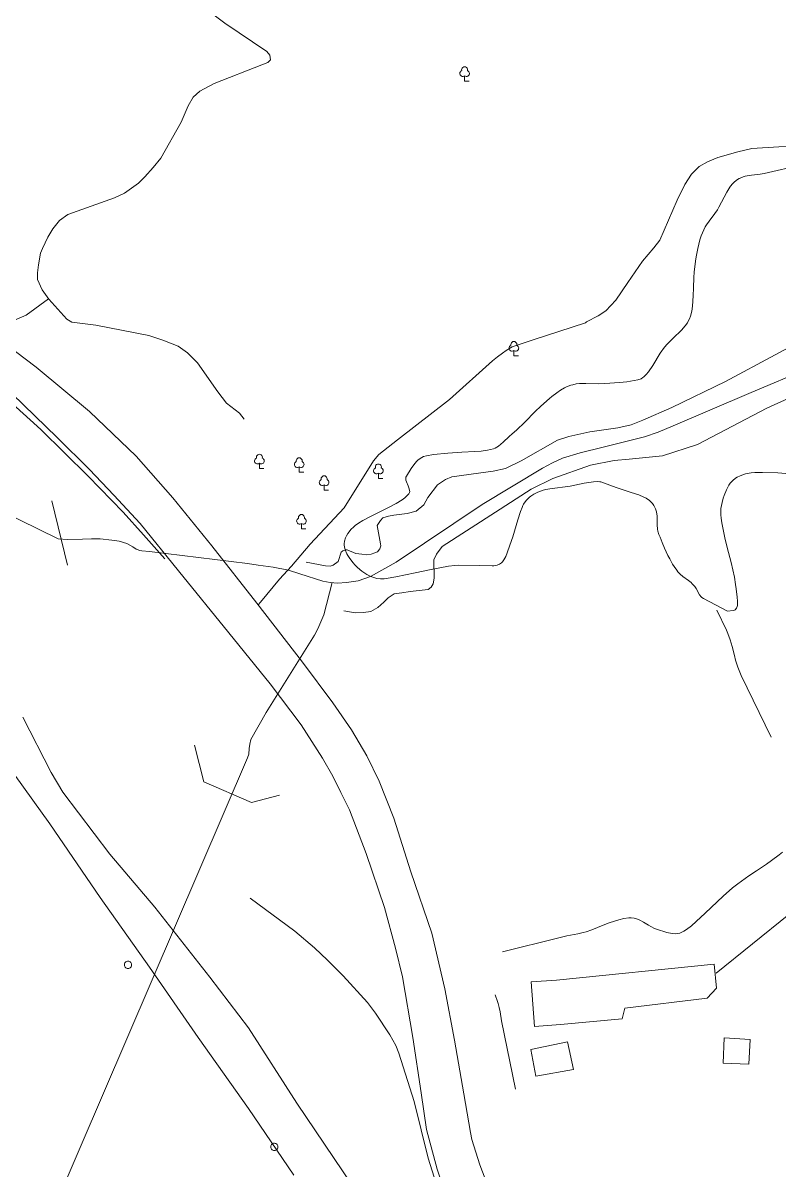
# Model space of a CAD drawing. Header units: millimetres. Extents: x 10 to 1007146, y 455139 to 1110758.
# Drawn here: x 503388.85 to 503397.57, y 555397.35 to 555410.57 of the extents above; entities that cross this region are included whole.
import ezdxf

# ---------------------------------------------------------------- set-up
doc = ezdxf.new("R2010")
doc.units = ezdxf.units.MM
doc.header["$LTSCALE"] = 10
for name, color, linetype, lineweight in [('Hceau', 152, 'Continuous', 0), ('OACCIDENT', 5, 'Continuous', 0), ('P_ROUTE', 1, 'Continuous', 0), ('PBDUR', 1, 'Continuous', 0), ('PISTE', 1, 'Continuous', 0), ('PMUR', 4, 'Continuous', 0), ('PREGARD', 7, 'Continuous', 0), ('PVCLOTURE', 70, 'Continuous', 0), ('Varbre', 70, 'Continuous', 0), ('Vbrousailles', 70, 'Continuous', 0), ('Vforet', 70, 'Continuous', 0)]:
    doc.layers.add(name, color=color, linetype=linetype, lineweight=lineweight)

# ---------------------------------------------------------------- blocks, each defined once
blk = doc.blocks.new('PT_COTE_90')
at = {"color": 0, "linetype": 'ByBlock', "flags": 128}
blk.add_lwpolyline([(-28.429668, 24.457168), (-22.724495, 29.831684), (-16.024326, 33.901743), (-8.6245, 36.492704), (-0.8462780000000001, 37.491798), (6.96316, 36.84812700000001), (14.47522, 34.593737), (21.348963, 30.830655), (27.292359, 25.717765), (32.043869, 19.480061), (35.391395, 12.392342), (37.198282, 4.763434999999999), (37.37238499999999, -3.076757), (35.915955, -10.780607), (32.892504, -18.013615), (28.426802, -24.454403), (22.725419, -29.83218), (16.021989, -33.906029), (8.625424, -36.4932), (0.847202, -37.492293), (-6.966025999999999, -36.845362), (-14.474296, -34.594232), (-21.351829, -30.82789), (-27.295225, -25.715), (-32.042945, -19.480557), (-35.394261, -12.389576), (-37.197357, -4.763930999999999), (-37.37146, 3.076261), (-35.918292, 10.776321), (-32.89158, 18.013119)], close=True, dxfattribs=at)
blk = doc.blocks.new('a_i_b_169')
at = {"layer": 'Varbre', "color": 70, "linetype": 'Continuous', "lineweight": 0, "flags": 128}
blk.add_lwpolyline([(186.542538, 0.000518), (0, 0), (7.3e-05, 213.192155)], dxfattribs=at)
at = {"layer": 'Varbre', "color": 70, "linetype": 'Continuous', "lineweight": 0}
for centre, radius, start, end in [((-0.000617, 461.8737860000001), 124.4033794897658, 344.52592, 195.330408), ((-74.071781, 313.257725), 124.4980238706148, 111.637039, 306.510073), ((74.375888, 312.909383), 124.3997082369691, 233.281948, 68.53724)]:
    blk.add_arc(centre, radius, start, end, dxfattribs=at)

msp = doc.modelspace()

# ---------------------------------------------------------------- linework, layer by layer
at = {"layer": 'Hceau', "color": 0}
for points in [[(503380.3883546831, 555408.9722321469, 5.151780091075492), (503389.254871483, 555404.6208283717, 4.803952527669777), (503389.3564681001, 555404.6119356048, 4.795670895030836), (503389.5354387952, 555404.6177023764, 4.770825997114014), (503389.6375920254, 555404.6226188282, 4.745981211133836), (503389.7369335277, 555404.6200976585, 4.729417945855954), (503389.871019787, 555404.6049378028, 4.712854792514717), (503389.9574448833, 555404.5941058054, 4.712854792514717), (503390.0444311216, 555404.5656481949, 4.712854792514717), (503390.1135233566, 555404.5303267172, 4.704573159875777), (503390.152749, 555404.5036858828, 4.704573159875777), (503390.1663756956, 555404.4981377767, 4.704573159875777), (503390.1923225427, 555404.4858338925, 4.704573159875777), (503390.2173602366, 555404.4823666653, 4.704573159875777), (503390.3051415929, 555404.4739979374, 4.704573159875777), (503391.436221867, 555404.3378655305, 4.538940954843538), (503391.5603885627, 555404.3192788719, 4.522377689565656), (503391.7309665025, 555404.2938855343, 4.514096056926715), (503391.9075442817, 555404.2607053346, 4.505814536224419), (503392.0383729599, 555404.2191898589, 4.489251270946537), (503392.3037597047, 555404.1347570738, 4.472688005668656), (503392.3901341285, 555404.1176100549, 4.456124852327418), (503392.4756969265, 555404.1118314834, 4.447843219688477), (503392.5769245804, 555404.1193132284, 4.447843219688477), (503392.7113038368, 555404.1356099428, 4.439561587049536), (503392.8546360272, 555404.1868380669, 4.439561587049536), (503393.151554499, 555404.3519864478, 4.414716801069358), (503394.1434021615, 555405.0155693872, 4.348463851894476), (503394.8362389512, 555405.4345000004, 4.331900698553239), (503394.9526237698, 555405.4970259577, 4.331900698553239), (503395.0699225575, 555405.5506782073, 4.331900698553239), (503395.2716126622, 555405.6140390142, 4.330192769232363), (503395.5359912306, 555405.6785389774, 4.336726623105008), (503396.0133476896, 555405.7949050525, 4.313629503954482), (503396.1729136288, 555405.8487368322, 4.282211014656239), (503396.3429609747, 555405.9231404577, 4.282211014656239), (503397.2159494525, 555406.2942991952, 4.232521330759238), (503397.926674519, 555406.5958119854, 4.166268493521)], [(503388.9458536444, 555396.29811754, 4.802244598348902), (503391.4379459885, 555402.0956543357, 4.562077923439484), (503391.4510279394, 555402.1392442484, 4.562077923439484), (503391.4535681406, 555402.2033991395, 4.562077923439484), (503391.4619592584, 555402.2559892954, 4.562077923439484), (503391.4741300401, 555402.308433439, 4.562077923439484), (503391.6516739622, 555402.61780105, 4.562077923439484), (503392.2094180304, 555403.5109177647, 4.487543341625662), (503392.2476827223, 555403.5850314785, 4.479261820923365), (503392.3157913249, 555403.7436631098, 4.462698555645483), (503392.413796538, 555404.1160119525, 4.437853769665305)]]:
    msp.add_polyline3d(points, dxfattribs=at)
at = {"layer": 'OACCIDENT', "color": 0}
for points in [[(503384.3731615975, 555409.0493113002, 6.038261451229993), (503385.4529411653, 555408.4843644925, 5.764968245764813), (503386.0392268886, 555408.1771045849, 5.632462459351692), (503386.6975495275, 555407.7998458998, 5.499956672938572), (503387.2418327472, 555407.4392840373, 5.408859049720157), (503387.7588553826, 555407.0198861912, 5.292916416648273), (503388.3979372283, 555406.4712813676, 5.127284211616035), (503389.0540192693, 555405.8796546577, 5.052749741738856), (503389.6000773627, 555405.3432269176, 4.953370373944856), (503390.0013726434, 555404.9293673607, 4.878835904067677), (503390.2378738156, 555404.6674953244, 4.812583066829439), (503390.4824987249, 555404.3903603399, 4.796019801551559)], [(503392.1126894313, 555404.3517884111, 4.531008228725319), (503392.3369889822, 555404.3092210453, 4.514445075384081), (503392.3886231403, 555404.3059947232, 4.514445075384081), (503392.4231075916, 555404.3160238593, 4.514445075384081), (503392.4817276743, 555404.3616812516, 4.50616344274514), (503392.5162177914, 555404.4674888663, 4.497881810106199), (503392.5345138686, 555404.4831753868, 4.497881810106199), (503392.5690480355, 555404.4944629185, 4.497881810106199), (503392.5841750858, 555404.4938869291, 4.497881810106199), (503392.6847875955, 555404.4522484767, 4.497881810106199), (503392.7526101277, 555404.4433647703, 4.497881810106199), (503392.8117082118, 555404.4373337743, 4.497881810106199), (503392.8611701186, 555404.4430119582, 4.497881810106199), (503392.9059883334, 555404.4589487808, 4.497881810106199), (503392.9355799546, 555404.4729450254, 4.497881810106199), (503392.9608267375, 555404.5047501703, 4.497881810106199), (503392.9723566989, 555404.540858231, 4.497881810106199), (503392.970732551, 555404.5636045287, 4.497881810106199), (503392.9311028548, 555404.7743145105, 4.497881810106199), (503392.9700021347, 555404.8320649264, 4.497881810106199), (503392.9977203582, 555404.8625156027, 4.497881810106199), (503393.0604360295, 555404.8840723409, 4.497881810106199), (503393.1239636627, 555404.8942558183, 4.497881810106199), (503393.2774914631, 555404.9136149036, 4.489600177467258), (503393.3795843037, 555404.9412336693, 4.489600177467258), (503393.4707656123, 555405.0121163457, 4.489600177467258), (503393.5171140976, 555405.098568782, 4.489600177467258), (503393.6250523821, 555405.24190765, 4.497881810106199), (503393.7209272104, 555405.3037898595, 4.497881810106199), (503393.7903444493, 555405.3351733562, 4.497881810106199), (503394.1000706892, 555405.3775705285, 4.489600177467258), (503394.2688749106, 555405.4001285871, 4.473037024126022), (503394.4115058996, 555405.4312447769, 4.46475539148708), (503394.590515012, 555405.5202074553, 4.439910493570258), (503395.0102226914, 555405.757535811, 4.423347340229021), (503395.1406465191, 555405.799198858, 4.423347340229021), (503395.38264977, 555405.8529964159, 4.41506570759008), (503395.7064417364, 555405.8998989937, 4.406784074951139), (503395.8594066008, 555405.9369228698, 4.41506570759008), (503395.9927502056, 555405.9885566725, 4.41506570759008), (503396.3280925197, 555406.1358392071, 4.41506570759008), (503396.9484035121, 555406.433582562, 4.381939288970961), (503398.0913474848, 555407.0491716741, 4.299123186454842)], [(503392.5479321041, 555403.7910494143, 4.531008228725319), (503392.6769883851, 555403.7684768415, 4.531008228725319), (503392.774237626, 555403.7710506442, 4.531008228725319), (503392.8567684001, 555403.7842631241, 4.531008228725319), (503392.9405441938, 555403.8289131059, 4.531008228725319), (503393.0074306131, 555403.8931006741, 4.531008228725319), (503393.0573427214, 555403.9428251786, 4.531008228725319), (503393.1284213611, 555403.9854424282, 4.531008228725319), (503393.2147811789, 555403.999767739, 4.531008228725319), (503393.3099591674, 555404.0137554511, 4.531008228725319), (503393.5178021151, 555404.0372831777, 4.514445075384081), (503393.5542202747, 555404.0648551725, 4.514445075384081), (503393.5771299903, 555404.1017600843, 4.514445075384081), (503393.5872781172, 555404.1668605258, 4.514445075384081), (503393.5842573215, 555404.377296262, 4.50616344274514), (503393.6147107503, 555404.4453974856, 4.50616344274514), (503393.6824437919, 555404.5309624432, 4.50616344274514), (503394.2962455885, 555404.9293626496, 4.46475539148708), (503394.7065902977, 555405.191980248, 4.439910493570258), (503394.9563590863, 555405.3184332292, 4.406784074951139), (503395.3926548084, 555405.4717489159, 4.36537602369308), (503395.664729934, 555405.5243024691, 4.357094391054138), (503395.8356916662, 555405.5404264623, 4.357094391054138), (503396.2194855852, 555405.5786277525, 4.381939288970961), (503396.6245513616, 555405.7079509029, 4.398502442312198), (503397.4221115879, 555406.1270227229, 4.481318544828317), (503398.2468530159, 555406.4997153354, 4.473037024126022)], [(503392.6443137242, 555397.1724067375, 6.104514288468231), (503392.003200757, 555398.1154696498, 6.096232655829289), (503391.4480054367, 555398.9837757469, 6.104514288468231), (503391.0030703207, 555399.570373047, 6.121077553746112), (503390.3677216133, 555400.3746605938, 6.096232655829289), (503389.8486895354, 555400.9868431876, 6.071387869849111), (503389.3074633871, 555401.7022998562, 6.071387869849111), (503389.1737732438, 555401.9287640018, 6.06310623721017), (503388.8444420618, 555402.5663601877, 6.05482460457123)], [(503393.7298077397, 555396.8129347416, 5.748405092423575), (503393.5206537334, 555397.4830307293, 5.665588989907455), (503393.3571495339, 555398.1351799332, 5.607617673371514), (503393.1823057567, 555398.6928957185, 5.599336040732574), (503393.1457355315, 555398.7832415793, 5.599336040732574), (503393.0790857831, 555398.906076544, 5.607617673371514), (503392.9120130123, 555399.1543278378, 5.615899306010456), (503392.8203093049, 555399.2781488406, 5.607617673371514), (503392.537661868, 555399.5860460349, 5.615899306010456), (503392.3603491039, 555399.7658292662, 5.624180826712752), (503392.2104124079, 555399.908220922, 5.615899306010456), (503391.9807835304, 555400.0975764474, 5.615899306010456), (503391.4665059831, 555400.4809575446, 5.615899306010456)]]:
    msp.add_polyline3d(points, dxfattribs=at)
at = {"layer": 'P_ROUTE', "color": 0, "linetype": 'Continuous', "lineweight": 0}
msp.add_polyline3d([(503388.6591290222, 555402.0334249523, 6.07657120810658), (503389.1588045846, 555401.3360595553, 6.084966456439628), (503389.7372531099, 555400.4891219257, 6.093361704772676), (503390.3073534229, 555399.6843697812, 6.110152201438773), (503390.8672003479, 555398.8736452571, 6.101756953105724), (503391.4467991511, 555398.0557840425, 6.101756953105724), (503391.9701111256, 555397.2883389331, 6.11854744977182)], dxfattribs=at)
at = {"layer": 'PBDUR', "color": 0, "lineweight": 13}
msp.add_polyline3d([(503395.0435718765, 555399.0248271154, 5.90027099311257), (503394.7454061854, 555398.9991203562, 5.90027099311257), (503394.7063866872, 555399.5141130271, 5.90027099311257), (503394.9979457163, 555399.5346067278, 5.90027099311257), (503394.9979457163, 555399.5346067278, 5.959037731443907), (503396.8174152892, 555399.7195736456, 5.959037731443907), (503396.8439448036, 555399.4431059285, 5.959037731443907), (503396.7351488379, 555399.3278961141, 5.959037731443907), (503395.7860444996, 555399.2109631873, 5.967432979776955), (503395.7556119746, 555399.0890340953, 5.967432979776955), (503395.0435718765, 555399.0248271154, 5.967432979776955)], close=True, dxfattribs=at)
for points in [[(503394.7018319195, 555398.7356608126, 5.908666241445618), (503394.7619090578, 555398.4285937474, 5.917061489778666), (503395.1938969544, 555398.5064648136, 5.90027099311257), (503395.1268400298, 555398.8220171506, 5.883480496446475)], [(503396.9314506022, 555398.8703660491, 5.883480496446475), (503396.9188959441, 555398.5768160521, 5.883480496446475), (503397.2152846011, 555398.567888582, 5.883480496446475), (503397.2310994078, 555398.8512652423, 5.883480496446475)]]:
    msp.add_3dface(points, dxfattribs=at)
at = {"layer": 'PISTE', "color": 0}
for points in [[(503390.6568797407, 555410.9550471851, 6.646823264404582), (503391.1751207315, 555410.5659276228, 6.419078982485253), (503391.6596480052, 555410.2364331277, 6.263798790267528), (503391.692856246, 555410.1954645027, 6.232742751823985), (503391.7006326542, 555410.140510137, 6.212038726194955), (503391.6709341578, 555410.1130116382, 6.20168671338044), (503391.600147041, 555410.0845221588, 6.18098268775141), (503391.0505872357, 555409.8709079569, 6.077462559606261), (503390.8866200201, 555409.78243727, 6.025702383597041), (503390.810387807, 555409.7106569966, 6.004998357968011), (503390.7530475258, 555409.6133390378, 5.984294332338981), (503390.672101024, 555409.4224466203, 5.911830242637378), (503390.4355472741, 555409.0085857839, 5.756550050419654), (503390.3479538629, 555408.9011850588, 5.704789986347079), (503390.251714682, 555408.7953411593, 5.673733947903535), (503390.1778193258, 555408.7197482785, 5.653029922274505), (503390.017838517, 555408.6062818838, 5.62197388383096), (503389.902496424, 555408.5520767048, 5.601269858201929), (503389.3637576462, 555408.3604347021, 5.549509794129356), (503389.2689916177, 555408.2918133197, 5.518453755685811), (503389.190486056, 555408.1940224902, 5.487397717242266), (503389.1343879392, 555408.0966594038, 5.456341678798721), (503389.0745287467, 555407.9671271173, 5.425285640355177), (503389.0512026713, 555407.9120611248, 5.373525576282601), (503389.0248319766, 555407.7800686792, 5.332117525024541), (503389.0149383859, 555407.6872381921, 5.290709473766483), (503389.0143779836, 555407.6102212602, 5.249301422508423), (503389.0694333788, 555407.4926635582, 5.197541358435848), (503389.1459487745, 555407.3830233199, 5.156133307177789), (503389.3547371262, 555407.1532971464, 5.042261166218124), (503389.4098742687, 555407.1173339889, 5.03190915340361), (503389.6862454191, 555407.0818860788, 4.990501102145549), (503390.298698351, 555406.9635557353, 4.918037012443945), (503390.4613221482, 555406.9122724109, 4.897332986814916), (503390.6357025409, 555406.8404599089, 4.876628961185885), (503390.7458279017, 555406.7647725112, 4.86627694837137), (503390.8606406708, 555406.6487307443, 4.835220909927826), (503391.0937278916, 555406.3135591978, 4.783460845855251), (503391.1953949275, 555406.1829420512, 4.762756820226221), (503391.3442922306, 555406.070648065, 4.721348768968162), (503391.3981392196, 555406.0020877386, 4.721348768968162)], [(503397.801150518, 555409.1481208742, 5.472782485387585), (503397.5619218681, 555409.1393754532, 5.431374434129525), (503397.2503959805, 555409.1195051692, 5.327854305984376), (503397.0889574914, 555409.0827523159, 5.286446254726316), (503396.8583016965, 555409.015893738, 5.203630152210197), (503396.7392324506, 555408.9675290163, 5.172574113766652), (503396.642506174, 555408.9108032152, 5.141518075323107), (503396.5559569508, 555408.8248113486, 5.089758011250533), (503396.4793856934, 555408.7045359531, 5.058701972806988), (503396.3916722649, 555408.5256340078, 5.017293921548928), (503396.1918928379, 555408.0619579061, 4.893069655838104), (503396.1229038213, 555407.9740619957, 4.872365630209075), (503395.9895945183, 555407.8207083442, 4.841309591765531), (503395.82246644, 555407.5769052847, 4.789549527692955), (503395.6820371645, 555407.3710570562, 4.737789463620381), (503395.5688886823, 555407.2496188662, 4.727437450805867), (503395.4796598154, 555407.1913604419, 4.727437450805867), (503395.344650923, 555407.122229583, 4.727437450805867), (503395.3329323389, 555407.1126128819, 4.727437450805867), (503394.7305215424, 555406.9150140065, 4.696381412362322), (503394.4893055671, 555406.8359837504, 4.675677386733292), (503394.4195911017, 555406.7933350389, 4.675677386733292), (503394.3767889037, 555406.7622547976, 4.675677386733292), (503394.3196031905, 555406.7178878087, 4.675677386733292), (503394.2610603218, 555406.6710586696, 4.675677386733292), (503393.7634671107, 555406.225905474, 4.623917322660716), (503393.1643999755, 555405.7631413678, 4.561805245773627), (503392.9522581254, 555405.5913416973, 4.561805245773627), (503392.8888973788, 555405.5183117392, 4.561805245773627), (503392.5499873167, 555404.9768639621, 4.541101220144597), (503392.1592972119, 555404.5591701663, 4.541101220144597), (503391.9452307042, 555404.3070496495, 4.541101220144597), (503391.8044737075, 555404.1564829871, 4.603213297031687), (503391.5873941451, 555403.8919123106, 4.686029399547807), (503391.557759597, 555403.8610578442, 4.717600458492423)], [(503394.2083790141, 555397.1655772271, 5.663164777998804), (503394.1138170715, 555397.4071755104, 5.621756726740744), (503394.0236917153, 555397.6974081424, 5.590700688297201), (503394.0056265416, 555397.7772236343, 5.586877044459753), (503393.928948238, 555398.2228438263, 5.524764967572662), (503393.8222552827, 555398.8422571339, 5.452300877871059), (503393.7108297173, 555399.435833871, 5.359132762540423), (503393.5603891489, 555400.0754140356, 5.24526062158076), (503393.3211055835, 555400.7838624765, 5.079628416548521), (503393.1240300936, 555401.4013186055, 4.955404262774342), (503392.9561311661, 555401.8276600306, 4.851884134629192), (503392.8106993031, 555402.1202192932, 4.810476083371134), (503392.637187374, 555402.4212424023, 4.758715907361914), (503392.4217131619, 555402.730027014, 4.738011881732884), (503392.0702549492, 555403.1985648259, 4.727659868918369), (503391.5428549918, 555403.8803248077, 4.717307856103854), (503391.0269313952, 555404.5393746168, 4.738011881732884), (503390.5770457203, 555405.0943846966, 4.800123958619974), (503390.1544259676, 555405.5753864772, 4.862236147443707), (503389.6145271367, 555406.0905147116, 4.945052249959828), (503388.9998303351, 555406.5983396327, 5.038220365290462), (503388.4244073249, 555407.0353813954, 5.131388480621095)], [(503393.7497764204, 555396.9701097566, 5.662266486427169), (503393.6223419688, 555397.3562396909, 5.620858435169108), (503393.5002242367, 555397.8133017087, 5.548394345467504), (503393.4368735788, 555398.2366739438, 5.506986294209445), (503393.3431716636, 555398.8735489056, 5.413818066942166), (503393.2218404597, 555399.5715115158, 5.299945925982502), (503393.1435827101, 555399.9031343006, 5.227481836280897), (503393.0156594021, 555400.3716766568, 5.123961708135748), (503392.8036621945, 555400.9935715006, 4.968681515918024), (503392.6120210791, 555401.497261124, 4.87551340058739), (503392.5135248202, 555401.6974118776, 4.834105349329331), (503392.4196334053, 555401.8873813377, 4.792697298071271), (503392.30138337, 555402.0946077761, 4.761641259627726), (503392.0548977688, 555402.478273171, 4.730585221184181), (503391.6980176594, 555402.9514872816, 4.720233208369667), (503391.2204809879, 555403.5396507707, 4.720233208369667), (503390.6413843234, 555404.2506958088, 4.751289246813212), (503390.1997185507, 555404.7961490301, 4.803049310885786), (503389.8935068724, 555405.1261594108, 4.844457362143845), (503389.6146133882, 555405.4188141432, 4.89621742621642), (503389.243582156, 555405.7877633369, 4.958329503103509), (503388.5965023501, 555406.4166096691, 5.075232328711405)], [(503396.8385615102, 555399.6149713625, 5.605713854922867), (503397.6783689304, 555400.2924696173, 5.543601778035779), (503398.3929647336, 555400.8859164952, 5.491841713963204), (503398.7331307834, 555401.2259089665, 5.450433662705144), (503399.2194785379, 555401.7585031872, 5.409025611447085), (503400.0498344668, 555402.9414959737, 5.284801457672906), (503400.4227860151, 555403.5798146453, 5.139873278269696), (503400.6483931935, 555404.1234091046, 4.932833021979397), (503400.703797904, 555404.1865407927, 4.891424970721338), (503400.7634374938, 555404.2294244728, 4.891424970721338), (503400.8369752417, 555404.2416442829, 4.891424970721338), (503401.013238991, 555404.2398499752, 4.891424970721338), (503401.1408187107, 555404.2173433321, 4.891424970721338), (503401.3819106619, 555404.1352159288, 4.891424970721338), (503402.7637113797, 555403.3436906784, 4.953537047608428), (503404.6188059581, 555402.0367794631, 4.994945098866488), (503405.6564498395, 555401.2058400954, 5.036353150124548), (503406.6002760177, 555400.4864811851, 5.098465227011636), (503407.0141248091, 555400.067706218, 5.119169252640666)]]:
    msp.add_polyline3d(points, dxfattribs=at)
at = {"layer": 'PMUR', "color": 0, "linetype": 'Continuous', "lineweight": 0, "extrusion": (0.002619651533750275, -0.01056911587373129, 0.999940713850321), "elevation": -4546.261561597631, "flags": 128}
msp.add_lwpolyline([(503387.4387843985, 555388.0284821341), (503387.6217680119, 555387.2902693558)], dxfattribs=at)
at = {"layer": 'PMUR', "color": 0, "linetype": 'Continuous', "lineweight": 0}
msp.add_polyline3d([(503390.8236201699, 555402.2442607121, 4.843652649606961), (503390.931034269, 555401.81904724, 4.976158436020082), (503391.4838636799, 555401.5808510289, 4.967876803381141), (503391.8059718573, 555401.6648722291, 4.760836547090842)], dxfattribs=at)
at = {"layer": 'PVCLOTURE', "color": 0, "linetype": 'Continuous', "lineweight": 0}
for points in [[(503397.4755972541, 555402.3361129005, 5.722675783079027), (503397.1284634125, 555403.0459017128, 5.672986099182026), (503397.1032842507, 555403.1033056016, 5.667283374894354), (503397.0888965109, 555403.1423756522, 5.661622291038413), (503397.0643877407, 555403.2217127942, 5.646182421924138), (503397.050146561, 555403.2749736242, 5.633084603221493), (503397.0231694771, 555403.3806630382, 5.600974905143828), (503397.0011644578, 555403.4576980586, 5.572432292114555), (503396.9746985712, 555403.5313877353, 5.540746945855964), (503396.9589653137, 555403.5665751605, 5.523917159427668), (503396.84565322, 555403.800582147, 5.407974526355788)], [(503394.3779245322, 555399.8623059276, 5.971124090627385), (503395.0247915749, 555400.0241198159, 5.987687355905266), (503395.0560173024, 555400.0315355421, 5.987526055200628), (503395.118820818, 555400.0446428612, 5.982947958379651), (503395.2447757843, 555400.0689199028, 5.970752349031198), (503395.3073207697, 555400.082923255, 5.971124090627385), (503395.3413135362, 555400.092260697, 5.973832285802981), (503395.4077384577, 555400.1152073002, 5.980343528473449), (503395.5381899333, 555400.1685962724, 5.996039844440139), (503395.6044129911, 555400.1935580554, 6.004250509246503), (503395.7175930536, 555400.2298462661, 6.020075440417655), (503395.7747516622, 555400.2436592502, 6.02815301255378), (503395.8314668628, 555400.2519644698, 6.034871673826397), (503395.8594653513, 555400.2534376807, 6.037377039802267), (503395.8929544521, 555400.2504119057, 6.038875983407971), (503395.9149333011, 555400.2448548115, 6.038778038844086), (503395.9582636505, 555400.227144932, 6.036570872089006), (503396.0010632056, 555400.2034550207, 6.032603053853519), (503396.0579374232, 555400.168403384, 6.02648504461497), (503396.0865366136, 555400.1516439524, 6.023808415573106), (503396.1299434713, 555400.1302773325, 6.021192568129173), (503396.1519748988, 555400.1222062571, 6.020813774524385), (503396.2709778907, 555400.0839811509, 6.020813774524385), (503396.3321526752, 555400.0714127657, 6.020813774524385), (503396.37219358, 555400.0693251847, 6.020813774524385), (503396.3917684999, 555400.0708016696, 6.020813774524385), (503396.4203651708, 555400.0767602276, 6.020813774524385), (503396.4364717535, 555400.0823723946, 6.020813774524385), (503396.4676248058, 555400.097482976, 6.020813774524385), (503396.4974758397, 555400.1166143342, 6.020813774524385), (503396.5538105811, 555400.1613652008, 6.020813774524385), (503396.6085150732, 555400.2090990543, 6.021147457661463), (503396.7144563145, 555400.306786312, 6.023526111355826), (503396.9219408548, 555400.5029893825, 6.032416007720657), (503397.0288972017, 555400.5969057961, 6.037377039802267), (503397.0902732544, 555400.6457825849, 6.04027698244979), (503397.2180183569, 555400.7368496726, 6.047407906383882), (503397.3052980767, 555400.7950348535, 6.052749075310011), (503397.4219820389, 555400.8730337241, 6.060015890330454), (503397.4796784883, 555400.9134073004, 6.063515141772313), (503397.5644422289, 555400.977178823, 6.068351140622081), (503397.6057064322, 555401.0109951261, 6.070503458421387)], [(503394.5253395541, 555398.279492738, 6.070503458421387), (503394.3664073808, 555399.0667511645, 6.070503458421387), (503394.3484804793, 555399.169605803, 6.069480021681265), (503394.3390075667, 555399.2200676857, 6.06323272561839), (503394.3315335943, 555399.2518056309, 6.05469453419039), (503394.3272902697, 555399.2668505991, 6.048745549284948), (503394.3201435021, 555399.2881509248, 6.037377039802267), (503394.2907319704, 555399.3666576819, 5.987687355905266)]]:
    msp.add_polyline3d(points, dxfattribs=at)
at = {"layer": 'Vbrousailles', "color": 0}
msp.add_polyline3d([(503385.7708501861, 555410.6392582986, 6.648921180994687), (503385.8965024612, 555410.5011255436, 6.615794762375569), (503386.0287555793, 555410.404806555, 6.566105078478569), (503386.212494408, 555410.2967271833, 6.516415394581569), (503387.3372111781, 555409.9616037332, 6.201714249794972), (503387.5918073875, 555409.8311672969, 6.152024565897971), (503387.7764539152, 555409.6834758546, 6.118898147278852), (503387.9098101318, 555409.5524850225, 6.052645198103971), (503388.0143039073, 555409.4423296627, 6.019518779484852), (503388.1918612607, 555409.2404736632, 5.986392360865733), (503388.2562443463, 555409.1169294068, 5.936702676968733), (503388.2774891101, 555408.9034213949, 5.903576258349614), (503388.2348164726, 555408.4498066346, 5.688254369420374), (503388.2126762999, 555407.8272362715, 5.423242796594135), (503388.2120100934, 555407.5601007611, 5.307300275458896), (503388.2612094876, 555407.3653693472, 5.224484172942777), (503388.3098629662, 555407.2819743319, 5.191357642387014), (503388.5237463423, 555407.1576648831, 5.158231223767896), (503388.6536713043, 555407.1402626183, 5.158231223767896), (503388.7491769941, 555407.1417117722, 5.158231223767896), (503388.8845845851, 555407.1993829237, 5.158231223767896), (503389.1436425152, 555407.3863280731, 5.157381400763302)], dxfattribs=at)
at = {"layer": 'Vforet', "color": 0}
msp.add_polyline3d([(503397.6425768497, 555405.3756041719, 4.922178668288249), (503397.5526402457, 555405.381299464, 4.907463029263504), (503397.3727447441, 555405.3870671333, 4.877951492639952), (503397.2862098525, 555405.3859906304, 4.863322044831426), (503397.2432597414, 555405.3818639382, 4.855867400121613), (503397.1791569233, 555405.3694618326, 4.844675974410438), (503397.1153619697, 555405.3477641956, 4.833650326869678), (503397.0835521752, 555405.3327821792, 4.828261808742951), (503397.0641063998, 555405.3214494587, 4.825304218723541), (503397.0304548136, 555405.2945693317, 4.821994587957364), (503397.0026794996, 555405.2626896678, 4.821728626490174), (503396.9867688422, 555405.2390260526, 4.822987242120264), (503396.9594256951, 555405.1869055899, 4.828261808742951), (503396.9326604088, 555405.1224934083, 4.836557097652514), (503396.9214604829, 555405.0901743163, 4.840962812041053), (503396.9077442294, 555405.0416353003, 4.847911838927928), (503396.8949522959, 555404.9688832273, 4.859143337957813), (503396.8922344728, 555404.9205609775, 4.867200873434584), (503396.8927785333, 555404.8964900511, 4.871408683835751), (503396.8961233735, 555404.8605305476, 4.877951492639952), (503396.9048372805, 555404.8037279556, 4.888587600658057), (503396.9270010101, 555404.6902770465, 4.91010059241646), (503396.9443899858, 555404.6147101702, 4.9246069099161), (503396.9824654783, 555404.4635802517, 4.953967444006302), (503397.0113053357, 555404.3500988462, 4.976251455371612), (503397.0496761588, 555404.1793797016, 5.010016920293841), (503397.0646226669, 555404.0936887527, 5.027020432394309), (503397.0713904452, 555404.0456508753, 5.039051494875433), (503397.0816158314, 555403.9493147265, 5.067001627245684), (503397.0850002249, 555403.9011161854, 5.075476350596285), (503397.0862444502, 555403.8770309845, 5.076710116291309), (503397.084919747, 555403.852716341, 5.076710116291309), (503397.0820050651, 555403.8405212925, 5.076710116291309), (503397.0740014217, 555403.8222810525, 5.076710116291309), (503397.0603257865, 555403.804695656, 5.076710116291309), (503397.0519501574, 555403.7984393246, 5.076710116291309), (503397.0376112233, 555403.7935443588, 5.076710116291309), (503396.9718468943, 555403.785999729, 5.076710116291309), (503396.6928313862, 555403.9323375861, 4.877951492639952), (503396.6754554763, 555403.9438538675, 4.863891466541697), (503396.6655994267, 555403.9530099796, 4.854114472269672), (503396.649042157, 555403.9741584718, 4.833897706853893), (503396.6087341041, 555404.0489055638, 4.772839177664278), (503396.5925395916, 555404.0733698709, 4.754163332095868), (503396.5829328746, 555404.084805592, 4.745445706226831), (503396.5636666748, 555404.1038528263, 4.731849545583138), (503396.5496601171, 555404.1160591188, 4.724196549139376), (503396.5196366707, 555404.1398039599, 4.711742030332333), (503396.4563966335, 555404.1878120005, 4.694907878374905), (503396.4259507831, 555404.2138980762, 4.68862509839574), (503396.3981349092, 555404.2425871037, 4.682496679049259), (503396.3856460646, 555404.2581925803, 4.679192868988594), (503396.3562198447, 555404.3003977226, 4.671719642795804), (503396.3378493796, 555404.3294685043, 4.668022375429929), (503396.3037769919, 555404.389429018, 4.662716018800221), (503396.2828070045, 555404.4304482781, 4.660015323379802), (503396.2442854597, 555404.5139939507, 4.654263682778508), (503396.2177120275, 555404.5770949724, 4.647579050245802), (503396.1924838849, 555404.6397390594, 4.636896600456898), (503396.1801940131, 555404.6706550216, 4.629503185091593), (503396.168865083, 555404.7078809259, 4.617783306482014), (503396.1645260797, 555404.7328243323, 4.608181381121896), (503396.1610455, 555404.7829129165, 4.585780731773079), (503396.1592193086, 555404.883269128, 4.535008508587693), (503396.1519286432, 555404.9331777627, 4.510532553850947), (503396.141669363, 555404.9662286239, 4.495874786071378), (503396.1344231194, 555404.9826676454, 4.489260225878092), (503396.1204420369, 555405.0071993957, 4.480434133400592), (503396.1058459816, 555405.0272436709, 4.473439884109363), (503396.0725319362, 555405.0612095314, 4.459877416395646), (503396.0345677928, 555405.0881885109, 4.447637256262707), (503396.0071762126, 555405.1029900389, 4.440658790038343), (503395.9487496186, 555405.126832893, 4.430744449503591), (503395.8616765474, 555405.1563634096, 4.422730233508219), (503395.6875794898, 555405.2146854408, 4.414181296162354), (503395.5110820048, 555405.2766956011, 4.414181296162354), (503395.4990880843, 555405.2798994307, 4.413300242833962), (503395.4746122328, 555405.2829430207, 4.409384922884718), (503395.4248235052, 555405.2797463352, 4.399631994991249), (503395.4001479261, 555405.2758910307, 4.397618030884473), (503395.3188815009, 555405.2608940415, 4.399338049362948), (503395.2105373188, 555405.2393389657, 4.407658300144221), (503395.1563549971, 555405.2298767387, 4.414181296162354), (503394.9232259344, 555405.1985364766, 4.447307714781473), (503394.8758191493, 555405.1889234289, 4.45342191817411), (503394.8447077979, 555405.1803451375, 4.457122207829384), (503394.7830161349, 555405.1586331095, 4.463870980059355), (503394.7680232699, 555405.1522348966, 4.464436372050424), (503394.7394035492, 555405.1373672993, 4.460878353870234), (503394.703977873, 555405.1134963415, 4.452059649211267), (503394.6873918012, 555405.099938651, 4.448468050037745), (503394.6638647524, 555405.0777153024, 4.447307714781473), (503394.6548709289, 555405.068114033, 4.449159818500387), (503394.6386344593, 555405.0483819437, 4.456730541510487), (503394.6203186057, 555405.020500596, 4.469956975417593), (503394.6124530553, 555405.005671076, 4.475694623938331), (503394.6021002731, 555404.9820469515, 4.480434133400592), (503394.5844442206, 555404.9345128256, 4.483215647078298), (503394.5525532137, 555404.8382631198, 4.488144665279597), (503394.4935584202, 555404.6439590957, 4.495131302879004), (503394.4613703438, 555404.5475735881, 4.496997398678474), (503394.4318086677, 555404.4610383702, 4.496709161819038), (503394.4140737447, 555404.4187776854, 4.496316935816919), (503394.3905355029, 555404.3775031667, 4.496507899732335), (503394.3756913365, 555404.3573095573, 4.496997398678474), (503394.3652534457, 555404.3458851773, 4.497884384649021), (503394.3414762097, 555404.3281722966, 4.501829927492265), (503394.3148396388, 555404.3166495179, 4.507052331638643), (503394.2769698875, 555404.3095499527, 4.512645693824697), (503394.2578334635, 555404.3090155601, 4.513560552019711), (503394.1142815432, 555404.3119657628, 4.513560552019711), (503393.8649284457, 555404.3164293235, 4.513560552019711), (503393.8278684238, 555404.3154557771, 4.513188250740301), (503393.754185293, 555404.3073325012, 4.51058706699679), (503393.5351694752, 555404.263633609, 4.496997398678474), (503393.3681619504, 555404.2308016947, 4.485957535183871), (503393.1458094827, 555404.1832639042, 4.469892052163817), (503393.0346022713, 555404.1620457629, 4.463870980059355), (503393.0132518037, 555404.1592182908, 4.463612630283986), (503392.9704270046, 555404.1587677196, 4.466248962133851), (503392.92751574, 555404.1648365558, 4.471334579700724), (503392.8703290038, 555404.1821985967, 4.478287412433509), (503392.8418106352, 555404.1945163885, 4.480434133400592), (503392.8102486369, 555404.2107098659, 4.481507829694067), (503392.7539436151, 555404.2472542212, 4.481257203547164), (503392.7044840746, 555404.2897122648, 4.479579049373711), (503392.6739828258, 555404.3215226643, 4.478715793971784), (503392.6542787758, 555404.3443645175, 4.478622886556898), (503392.6153182208, 555404.3941481615, 4.480434133400592), (503392.5926170439, 555404.4275470903, 4.485958206803738), (503392.5798818624, 555404.4500109063, 4.492167892154082), (503392.5608236397, 555404.4954409521, 4.505712561941333), (503392.5527135414, 555404.529977041, 4.512534204926835), (503392.550819921, 555404.547401514, 4.513560552019711), (503392.5505347971, 555404.5623281319, 4.513560552019711), (503392.5539571646, 555404.5928745605, 4.513560552019711), (503392.5664548788, 555404.6340498432, 4.513560552019711), (503392.575947008, 555404.6543792706, 4.513560552019711), (503392.5940426622, 555404.6839885676, 4.513560552019711), (503392.6312941743, 555404.730810259, 4.513560552019711), (503392.6577217309, 555404.7573559269, 4.513560552019711), (503392.6764133651, 555404.7733965332, 4.513560552019711), (503392.7172030968, 555404.8024534779, 4.513560552019711), (503392.7643930807, 555404.8308490303, 4.513151087774347), (503392.8606291601, 555404.8820635931, 4.510335993103309), (503393.055855742, 555404.9771953318, 4.501028684991359), (503393.1521776909, 555405.029689785, 4.496997398678474), (503393.2179464162, 555405.0719894002, 4.49581434028338), (503393.248899471, 555405.0954543578, 4.495973290318487), (503393.2924576068, 555405.1349365095, 4.496997398678474), (503393.2975216093, 555405.1409428573, 4.497380781685682), (503393.3039781325, 555405.153896771, 4.499171656060089), (503393.3061766133, 555405.1679569652, 4.502136857771322), (503393.305654232, 555405.177856714, 4.504652969665058), (503393.3008577226, 555405.1986804813, 4.510673370149654), (503393.2876813771, 555405.231682427, 4.521155901091586), (503393.2684626646, 555405.2767558304, 4.534989479358138), (503393.2622238704, 555405.2987975819, 4.540621907433103), (503393.2606485373, 555405.3199440847, 4.544673566215276), (503393.2621760361, 555405.3300490582, 4.545936771247788), (503393.267998326, 555405.344472204, 4.546687082575475), (503393.3217655058, 555405.4326316813, 4.543186375957238), (503393.3524230357, 555405.4752978926, 4.539780031930265), (503393.3863842416, 555405.5138590798, 4.536131233131433), (503393.4047883493, 555405.5308590732, 4.534418042788269), (503393.4448129662, 555405.5588153983, 4.531617499881008), (503393.4665812772, 555405.569178701, 4.530691895768129), (503393.5016361451, 555405.5793713083, 4.530123817297593), (503393.5825908182, 555405.5915508284, 4.530123817297593), (503393.7447326034, 555405.6078189936, 4.530123817297593), (503393.9092610829, 555405.6184750617, 4.530123817297593), (503394.0556524732, 555405.6261319687, 4.530123817297593), (503394.1287011576, 555405.6326525991, 4.530123817297593), (503394.2015514478, 555405.6426609365, 4.530123817297593), (503394.2378786299, 555405.6493697249, 4.530123817297593), (503394.270877055, 555405.658814774, 4.530123817297593), (503394.2917253615, 555405.6676751451, 4.530123817297593), (503394.3311037132, 555405.6904925214, 4.530123817297593), (503394.3858533074, 555405.7339404363, 4.530123817297593), (503394.4549301307, 555405.7992288449, 4.530123817297593), (503394.489560804, 555405.8308025503, 4.530123817297593), (503394.5386746833, 555405.874784308, 4.530456045258292), (503394.6325514438, 555405.9659456331, 4.532826415640968), (503394.7547726441, 555406.0899292841, 4.5383990695478), (503394.8173772725, 555406.151060095, 4.541708252567399), (503394.9165985596, 555406.2392992746, 4.546687082575475), (503394.944271052, 555406.2617585666, 4.548652466178562), (503395.0010710241, 555406.3047576603, 4.555790330184609), (503395.0451766249, 555406.3342090992, 4.562652382298753), (503395.0907943067, 555406.3601974457, 4.569571522101563), (503395.1142325215, 555406.3715932678, 4.57270496458939), (503395.1624922185, 555406.3905892461, 4.577624468175912), (503395.1873635308, 555406.3979497496, 4.579132366713171), (503395.225667525, 555406.4059814444, 4.579813501194594), (503395.2623325902, 555406.4104631671, 4.578575929653657), (503395.3357386305, 555406.4133464436, 4.572037486378591), (503395.482655552, 555406.4094323878, 4.553118514418456), (503395.5560528498, 555406.41100052, 4.546687082575475), (503395.7260788672, 555406.423206883, 4.538227134861939), (503395.8110239767, 555406.4323657618, 4.534603185998174), (503395.895927357, 555406.445615698, 4.531477579075458), (503395.9383641175, 555406.4542561962, 4.530123817297593), (503395.9731960483, 555406.4668461335, 4.529166087367758), (503395.9944292256, 555406.4796760313, 4.528893409701901), (503396.007613575, 555406.4898835339, 4.528991242329142), (503396.0314529289, 555406.5135460758, 4.530123817297593), (503396.0589511623, 555406.5473793489, 4.533314571347373), (503396.107880349, 555406.617689487, 4.543262604812102), (503396.1958500275, 555406.7610825736, 4.568936953264229), (503396.2431074573, 555406.8297077134, 4.579813501194594), (503396.2739094878, 555406.8666411005, 4.584391038332349), (503396.3436358047, 555406.9358363716, 4.590993733241325), (503396.4396708247, 555407.0268811116, 4.598185438773347), (503396.4827493799, 555407.0757272867, 4.602761632671369), (503396.5077520121, 555407.1106827578, 4.606679751036724), (503396.5188296485, 555407.1290677431, 4.608981504256358), (503396.533376966, 555407.157957352, 4.612939919813711), (503396.5444420859, 555407.1863310027, 4.617482868528335), (503396.5594109385, 555407.2447580381, 4.629284125078423), (503396.5673402236, 555407.30443789, 4.644037598688989), (503396.5741237172, 555407.4228174548, 4.679192868988594), (503396.5775195765, 555407.5131518178, 4.711478755344608), (503396.5809546733, 555407.6334665114, 4.757616129830285), (503396.5848689614, 555407.6938459964, 4.778572124845951), (503396.5919957749, 555407.7593572384, 4.795650746434837), (503396.605226538, 555407.8477249546, 4.815224995511528), (503396.612862546, 555407.891332137, 4.828261808742951), (503396.6279223546, 555407.967972055, 4.858778200623648), (503396.6527061514, 555408.0659068716, 4.90532962875711), (503396.6682317251, 555408.1132912874, 4.929015646594038), (503396.6968341825, 555408.1826879244, 4.962429630452727), (503396.713980947, 555408.2167273773, 4.977330860433953), (503396.7273519198, 555408.2397901462, 4.987008566902357), (503396.7578230465, 555408.284297813, 5.005949030698225), (503396.8244868016, 555408.3707477719, 5.042440824532451), (503396.8554254011, 555408.414922351, 5.060146962950072), (503396.8554254011, 555408.414922351, 5.060146962950072), (503396.8720269824, 555408.442315636, 5.07018823963962), (503396.9028061748, 555408.4997963356, 5.0884237264488), (503396.9628308088, 555408.6176203975, 5.123188002049374), (503396.996740996, 555408.6734416517, 5.142963065466192), (503397.0067979836, 555408.6875693845, 5.149320731060486), (503397.0283592425, 555408.7136436512, 5.165002831073331), (503397.0519054775, 555408.7367423458, 5.183436781553105), (503397.0865031054, 555408.7627722743, 5.209799316495253), (503397.1052188617, 555408.7736897661, 5.222781952390768), (503397.135118892, 555408.7873768654, 5.240803752145712), (503397.150908806, 555408.7929884485, 5.248770059257263), (503397.1756669894, 555408.799837281, 5.25890558660143), (503397.2480336623, 555408.8119771909, 5.281698685825655), (503397.3460026526, 555408.8233829618, 5.309895862370185), (503397.3936957548, 555408.8317523033, 5.325158423839667), (503397.5448147299, 555408.8650885094, 5.382422412719388), (503397.6790868123, 555408.8966968055, 5.435506463422407)], dxfattribs=at)

# ---------------------------------------------------------------- block references
at = {"layer": 'PREGARD', "color": 0, "xscale": 0.00111936644440641, "yscale": 0.00111936644440641, "zscale": 0.00111936644440641, "rotation": 357.5505522009568}
for p in [(503390.0586796225, 555399.7114140374, 6.081457578446347), (503391.7454988761, 555397.6129402781, 6.106302476363169)]:
    msp.add_blockref('PT_COTE_90', p, dxfattribs=at)
at = {"layer": 'Varbre', "color": 0, "linetype": 'Continuous', "lineweight": 0, "xscale": 0.0002798416111016025, "yscale": 0.0002798416111016025, "zscale": 0.0002798416111016025, "rotation": 0.004378200956779001}
for p in [(503393.9395258352, 555409.8974415475, 6.011063980856961), (503394.5077283786, 555406.7312621585, 4.694287749364703), (503391.5735561553, 555405.4320928829, 4.636316544765406), (503392.0323928789, 555405.3907946668, 4.636316544765406), (503392.9454261049, 555405.318448814, 4.561782074888228), (503392.3193892047, 555405.183471649, 4.594908493507346), (503392.0582436387, 555404.7374746092, 4.570063595590525)]:
    msp.add_blockref('a_i_b_169', p, dxfattribs=at)

doc.saveas('drawing.dxf')
